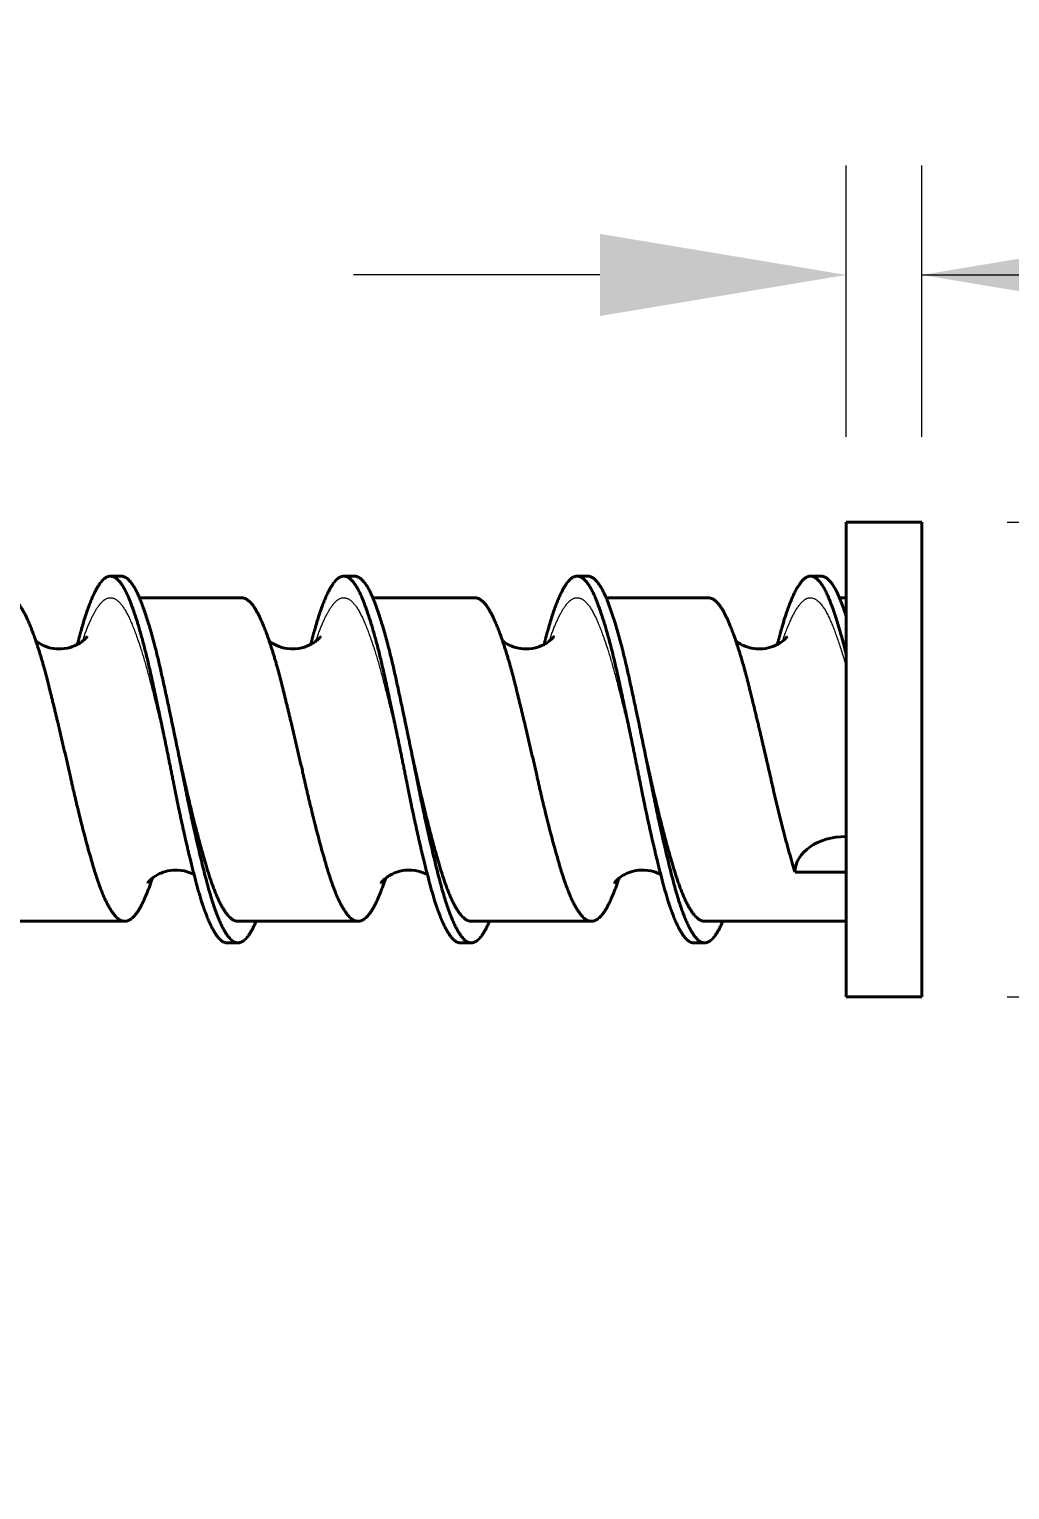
# Model space of a CAD drawing. Header units: inches. Extents: x 0 to 11, y 0 to 8.5.
# Drawn here: x 7.929 to 8.645, y 2.656 to 3.722 of the extents above; entities that cross this region are included whole.
import ezdxf

# ---------------------------------------------------------------- set-up
doc = ezdxf.new("R2010")
doc.units = ezdxf.units.IN
doc.header["$LTSCALE"] = 0.5
doc.header["$MEASUREMENT"] = 0
for name, color, linetype, lineweight in [('ANNOTATION_TEXT', 7, 'Continuous', 25), ('TANGENT_LINES', 7, 'Continuous', 15), ('Visible', 7, 'Continuous', 40)]:
    doc.layers.add(name, color=color, linetype=linetype, lineweight=lineweight)
doc.styles.add('Onshape-Standard-Dimension', font='')
doc.styles.get('Onshape-Standard-Dimension').set_extended_font_data('Noto Sans')
doc.dimstyles.new('Onshape-Standard$0', dxfattribs={"dimtxt": 0.12, "dimasz": 0.18, "dimexe": 0.08, "dimexo": 0.0625, "dimgap": 0.09, "dimtad": 0, "dimtih": 1, "dimtoh": 1, "dimdec": 3, "dimzin": 7, "dimdsep": 46, "dimtxsty": 'Onshape-Standard-Dimension', "dimcen": 0.09, "dimadec": 1, "dimazin": 0, "dimtfac": 1, "dimtdec": 3, "dimtofl": 0, "dimtmove": 0, "dimatfit": 3, "dimfxl": 0, "dimtolj": 1, "dimtzin": 7, "dimlwd": 13, "dimlwe": 13, "dimarcsym": 0})

# ---------------------------------------------------------------- blocks, each defined once
blk = doc.blocks.new('*D5')
at = {"layer": 'ANNOTATION_TEXT', "color": 0, "lineweight": 13}
for p, q in [((8.5256, 3.4249), (8.5256, 3.623)), ((8.5807, 3.4249), (8.5807, 3.623)), ((8.3456, 3.543), (8.1656, 3.543)), ((8.5807, 3.543), (8.9407, 3.543)), ((8.7607, 3.543), (8.9407, 3.543))]:
    blk.add_line(p, q, dxfattribs=at)
at = {"layer": 'ANNOTATION_TEXT', "color": 0}
for points in [[(8.3456, 3.513), (8.3456, 3.573), (8.5256, 3.543)], [(8.7607, 3.573), (8.7607, 3.513), (8.5807, 3.543)]]:
    blk.add_solid(points, dxfattribs=at)
at = {"layer": 'Defpoints', "color": 0}
for p in [(8.5807, 3.543), (8.5256, 3.3624), (8.5807, 3.3624)]:
    blk.add_point(p, dxfattribs=at)
at = {"layer": 'ANNOTATION_TEXT', "color": 0, "insert": (9.1868, 3.543), "char_height": 0.12, "attachment_point": 5, "style": 'Onshape-Standard-Dimension'}
blk.add_mtext('\\A1;.276', dxfattribs=at)
blk = doc.blocks.new('*D6')
at = {"layer": 'ANNOTATION_TEXT', "color": 0, "lineweight": 13}
for p, q in [((8.9178, 3.5424), (8.9178, 3.7224)), ((8.6432, 3.3624), (8.9978, 3.3624)), ((8.6432, 3.016), (8.9978, 3.016)), ((8.9178, 2.836), (8.9178, 2.656))]:
    blk.add_line(p, q, dxfattribs=at)
at = {"layer": 'ANNOTATION_TEXT', "color": 0}
for points in [[(8.8878, 3.5424), (8.9478, 3.5424), (8.9178, 3.3624)], [(8.9478, 2.836), (8.8878, 2.836), (8.9178, 3.016)]]:
    blk.add_solid(points, dxfattribs=at)
at = {"layer": 'Defpoints', "color": 0}
for p in [(8.5807, 3.3624), (8.5807, 3.016), (8.9178, 3.016)]:
    blk.add_point(p, dxfattribs=at)
at = {"layer": 'ANNOTATION_TEXT', "color": 0, "insert": (8.9178, 3.1892), "char_height": 0.12, "attachment_point": 5, "style": 'Onshape-Standard-Dimension'}
blk.add_mtext('\\A1;1.732', dxfattribs=at)

msp = doc.modelspace()

# ---------------------------------------------------------------- linework, layer by layer
at = {"layer": 'TANGENT_LINES'}
msp.add_line((8.03071, 3.18944), (8.03076, 3.1892), dxfattribs=at)
for points, weights, knots in [([(7.96777, 3.27578), (7.97566, 3.29958), (7.98343, 3.30557), (7.99196, 3.31213), (8.00048, 3.29522), (8.009, 3.27831), (8.01752, 3.24438), (8.024, 3.2186), (8.03071, 3.18944)], [0.992458541387, 0.9551735653, 1, 0.951056516295, 1, 0.951056516295, 1, 0.962369439345, 0.982603950321], [0.556490205, 0.556490205, 0.556490205, 0.566666667, 0.566666667, 0.577777778, 0.577777778, 0.588888889, 0.588888889, 0.597431749, 0.597431749, 0.597431749]), ([(8.13819, 3.2757), (8.1461, 3.29957), (8.15388, 3.30557), (8.1624, 3.31213), (8.17093, 3.29522), (8.17945, 3.27831), (8.18797, 3.24438), (8.19448, 3.21848), (8.20122, 3.18919)], [0.992585822206, 0.955097195907, 1, 0.951056516295, 1, 0.951056516295, 1, 0.96220454961, 0.982782388657], [0.667583979, 0.667583979, 0.667583979, 0.677777778, 0.677777778, 0.688888889, 0.688888889, 0.7, 0.7, 0.708580293, 0.708580293, 0.708580293]), ([(8.30867, 3.27579), (8.31656, 3.29958), (8.32433, 3.30557), (8.33285, 3.31213), (8.34138, 3.29522), (8.3499, 3.27831), (8.35842, 3.24438), (8.36493, 3.21848), (8.37166, 3.18919)], [0.992442828005, 0.95518301332, 1, 0.951056516295, 1, 0.951056516295, 1, 0.962207475965, 0.982779202483], [0.778714572, 0.778714572, 0.778714572, 0.788888889, 0.788888889, 0.8, 0.8, 0.811111111, 0.811111111, 0.81969074, 0.81969074, 0.81969074]), ([(8.47909, 3.2757), (8.487, 3.29957), (8.49478, 3.30557), (8.5033, 3.31213), (8.51183, 3.29522), (8.51858, 3.28181), (8.52556, 3.25688)], [0.992577574659, 0.955102135842, 1, 0.951056516295, 1, 0.960799431632, 0.984393108546], [0.889807322, 0.889807322, 0.889807322, 0.9, 0.9, 0.911111111, 0.911111111, 0.920010393, 0.920010393, 0.920010393])]:
    msp.add_rational_spline(points, weights, degree=2, knots=knots, dxfattribs=at)
at = {"layer": 'Visible'}
for p, q in [((8.58068, 3.36243), (8.52556, 3.36243)), ((8.52556, 3.36243), (8.52556, 3.01597)), ((8.58068, 3.36243), (8.58068, 3.01597)), ((7.99592, 3.32306), (7.98805, 3.32306)), ((8.16637, 3.32306), (8.1585, 3.32306)), ((8.33682, 3.32306), (8.32895, 3.32306)), ((8.50727, 3.32306), (8.4994, 3.32306)), ((8.08369, 3.30731), (8.00922, 3.30731)), ((8.25415, 3.30731), (8.17966, 3.30731)), ((8.42459, 3.30731), (8.35014, 3.30731)), ((8.52556, 3.30731), (8.52057, 3.30731)), ((8.03864, 3.1892), (8.03864, 3.1892)), ((8.20118, 3.18934), (8.20121, 3.1892)), ((8.37954, 3.1892), (8.37954, 3.1892)), ((8.52556, 3.10693), (8.48816, 3.10693)), ((7.9107, 3.07109), (7.99847, 3.07109)), ((8.08115, 3.07109), (8.16892, 3.07109)), ((8.2516, 3.07109), (8.33937, 3.07109)), ((8.42205, 3.07109), (8.52556, 3.07109)), ((8.07327, 3.05534), (8.08115, 3.05534)), ((8.24372, 3.05534), (8.2516, 3.05534)), ((8.41417, 3.05534), (8.42204, 3.05534)), ((8.52556, 3.01597), (8.58068, 3.01597))]:
    msp.add_line(p, q, dxfattribs=at)
at = {"layer": 'Visible', "flags": 128}
for points in [[(7.96392, 3.27321), (7.96321, 3.27285), (7.96238, 3.27245), (7.96154, 3.27209), (7.96032, 3.27161), (7.9587, 3.27108), (7.95664, 3.27055), (7.95436, 3.27015), (7.95227, 3.26996), (7.95035, 3.26991), (7.94844, 3.27), (7.94638, 3.27023), (7.94479, 3.27053), (7.94356, 3.27082), (7.94212, 3.27124), (7.94045, 3.27183), (7.93891, 3.27249), (7.93761, 3.27314), (7.93648, 3.27378), (7.93526, 3.27455), (7.93408, 3.27541), (7.93349, 3.27587)], [(7.96777, 3.2757), (7.96714, 3.27521), (7.96652, 3.27478), (7.96564, 3.2742), (7.96438, 3.27346), (7.96392, 3.27321)], [(7.97107, 3.27898), (7.97106, 3.27896), (7.97096, 3.27882), (7.97076, 3.27857), (7.97044, 3.27819), (7.97008, 3.27779), (7.96973, 3.27743), (7.96943, 3.27713), (7.9691, 3.27682), (7.9686, 3.27638), (7.96789, 3.27579), (7.96777, 3.2757)], [(8.13444, 3.27324), (8.13371, 3.27287), (8.13198, 3.27208), (8.12981, 3.27128), (8.12779, 3.27071), (8.1257, 3.27029), (8.12289, 3.26997), (8.12001, 3.26993), (8.11723, 3.27018), (8.11522, 3.27053), (8.11326, 3.27103), (8.11134, 3.27166), (8.10969, 3.27234), (8.10867, 3.27282), (8.10776, 3.2733), (8.10677, 3.27388), (8.10574, 3.27454), (8.10494, 3.27509), (8.10437, 3.27552), (8.104, 3.27582)], [(8.13818, 3.27566), (8.138, 3.27552), (8.13752, 3.27517), (8.13572, 3.27397), (8.13444, 3.27324)], [(8.14146, 3.27889), (8.14145, 3.27887), (8.14136, 3.27875), (8.14117, 3.27852), (8.14096, 3.27827), (8.14075, 3.27803), (8.14052, 3.27778), (8.14033, 3.27758), (8.14006, 3.27731), (8.13964, 3.2769), (8.13903, 3.27636), (8.13845, 3.27588), (8.13818, 3.27566)], [(8.30486, 3.27323), (8.30448, 3.27303), (8.30312, 3.27238), (8.30156, 3.27174), (8.3002, 3.27126), (8.29864, 3.27081), (8.29642, 3.27033), (8.29393, 3.27001), (8.29158, 3.26991), (8.28958, 3.26998), (8.28798, 3.27014), (8.28627, 3.27041), (8.28415, 3.2709), (8.28231, 3.27148), (8.28071, 3.27209), (8.27887, 3.27295), (8.27693, 3.27405), (8.27563, 3.27492), (8.27487, 3.27549), (8.27443, 3.27583)], [(8.30871, 3.27573), (8.3085, 3.27557), (8.30759, 3.27489), (8.30657, 3.27422), (8.30562, 3.27365), (8.30486, 3.27323)], [(8.3119, 3.27888), (8.3119, 3.27888), (8.31184, 3.2788), (8.31167, 3.27858), (8.31152, 3.27839), (8.31133, 3.27818), (8.31108, 3.2779), (8.31066, 3.27746), (8.31009, 3.27691), (8.3096, 3.27647), (8.30914, 3.27608), (8.30871, 3.27573)], [(8.47532, 3.27323), (8.4741, 3.27262), (8.47266, 3.272), (8.47162, 3.2716), (8.47032, 3.27116), (8.46861, 3.27069), (8.46677, 3.27032), (8.4649, 3.27006), (8.46323, 3.26994), (8.46159, 3.26991), (8.45991, 3.26999), (8.4581, 3.27018), (8.45639, 3.27047), (8.45503, 3.27079), (8.45383, 3.27112), (8.45225, 3.27166), (8.45063, 3.27232), (8.44917, 3.27303), (8.44798, 3.27369), (8.4471, 3.27423), (8.44651, 3.27462), (8.4458, 3.27513), (8.44489, 3.27583)], [(8.4791, 3.27568), (8.47777, 3.27471), (8.47584, 3.27352), (8.47532, 3.27323)], [(8.48235, 3.27888), (8.48233, 3.27885), (8.48224, 3.27873), (8.48203, 3.27847), (8.48177, 3.27816), (8.48136, 3.27771), (8.48095, 3.2773), (8.48066, 3.27702), (8.4804, 3.27678), (8.48006, 3.27648), (8.47914, 3.27571), (8.4791, 3.27568)], [(8.0187, 3.10252), (8.01954, 3.10318), (8.02113, 3.10427), (8.02269, 3.10518), (8.024, 3.10584), (8.02502, 3.1063), (8.02653, 3.10689), (8.02832, 3.10745), (8.03006, 3.10788), (8.03188, 3.10821), (8.03421, 3.10844), (8.03693, 3.10847), (8.03974, 3.10822), (8.04204, 3.10781), (8.04412, 3.10726), (8.04616, 3.10655), (8.0476, 3.10595), (8.04868, 3.10543), (8.04916, 3.10519)], [(8.18922, 3.10258), (8.18934, 3.10267), (8.19014, 3.10329), (8.19076, 3.10373), (8.19199, 3.10453), (8.19388, 3.10557), (8.19569, 3.10639), (8.19736, 3.10702), (8.19946, 3.10764), (8.20175, 3.10812), (8.2034, 3.10834), (8.20557, 3.10848), (8.20819, 3.10843), (8.21074, 3.10814), (8.21285, 3.10773), (8.21468, 3.10723), (8.21663, 3.10655), (8.21845, 3.10577), (8.21965, 3.10516)], [(8.35961, 3.10253), (8.35991, 3.10277), (8.36096, 3.10355), (8.36222, 3.10439), (8.36332, 3.10503), (8.3656, 3.10616), (8.36838, 3.10721), (8.37088, 3.10787), (8.37377, 3.10833), (8.37607, 3.10848), (8.37811, 3.10846), (8.38058, 3.10823), (8.38279, 3.10784), (8.3847, 3.10736), (8.38628, 3.10685), (8.38772, 3.10629), (8.38923, 3.1056), (8.39013, 3.10515)], [(8.0153, 3.09897), (8.01534, 3.09903), (8.01543, 3.09916), (8.01558, 3.09936), (8.01575, 3.09958), (8.016, 3.09989), (8.01645, 3.10041), (8.01703, 3.10101), (8.01751, 3.10147), (8.01831, 3.1022), (8.0187, 3.10252)], [(8.18572, 3.09892), (8.18575, 3.09898), (8.18583, 3.0991), (8.18596, 3.09927), (8.18619, 3.09956), (8.18657, 3.10003), (8.18698, 3.10048), (8.18731, 3.10084), (8.18765, 3.10117), (8.18806, 3.10157), (8.18859, 3.10205), (8.18922, 3.10258)], [(8.3562, 3.09898), (8.35621, 3.09899), (8.35629, 3.09911), (8.35642, 3.09928), (8.3566, 3.09951), (8.35678, 3.09975), (8.35712, 3.10015), (8.35768, 3.10075), (8.35822, 3.1013), (8.35867, 3.10172), (8.3592, 3.10219), (8.35961, 3.10253)]]:
    msp.add_lwpolyline(points, dxfattribs=at)
at = {"layer": 'Visible', "extrusion": (0, 0, -1)}
msp.add_ellipse((8.52556, 3.10693), major_axis=(0.0374, 0), ratio=0.6965243, start_param=3.1415927, end_param=4.712389, dxfattribs=at)
at = {"layer": 'Visible'}
for points, weights, knots in [([(7.96396, 3.27329), (7.96519, 3.27805), (7.96639, 3.28244), (7.97491, 3.31364), (7.98343, 3.32108), (7.98569, 3.32306), (7.98804, 3.32306), (7.99439, 3.32306), (8.00048, 3.30936), (8.009, 3.29019), (8.01752, 3.25174), (8.02403, 3.22239), (8.03076, 3.1892), (8.0327, 3.17966), (8.03457, 3.17023), (8.03506, 3.16772), (8.03557, 3.16523), (8.04233, 3.13166), (8.04919, 3.10511), (8.05041, 3.10035), (8.05161, 3.09596), (8.06014, 3.06476), (8.06866, 3.05732), (8.07092, 3.05534), (8.07327, 3.05534)], [0.987742483086, 0.992817079959, 1, 0.951056516295, 1, 0.986539194502, 0.980482573216, 0.964517321793, 1, 0.951056516295, 1, 0.962211755228, 0.98277454454, 0.988844761067, 1, 0.997011584261, 0.994388104892, 0.96035267413, 0.987739298534, 0.992814825999, 1, 0.951056516295, 1, 0.98653771878, 0.980481245318], [0.553924895, 0.553924895, 0.553924895, 0.555555556, 0.555555556, 0.566666667, 0.566666667, 0.569722528, 0.569722528, 0.577777778, 0.577777778, 0.588888889, 0.588888889, 0.597467546, 0.597467546, 0.6, 0.6, 0.600678428, 0.600678428, 0.609479939, 0.609479939, 0.611111111, 0.611111111, 0.622222222, 0.622222222, 0.625278419, 0.625278419, 0.625278419]), ([(7.99592, 3.32306), (8.00226, 3.32306), (8.00835, 3.30936), (8.00878, 3.30838), (8.00922, 3.30735), (8.01735, 3.28804), (8.0254, 3.25174), (8.0319, 3.22239), (8.03864, 3.18919), (8.04057, 3.17966), (8.04244, 3.17023), (8.05096, 3.12717), (8.05949, 3.09596), (8.06801, 3.06476), (8.07653, 3.05732), (8.07879, 3.05534), (8.08114, 3.05534), (8.08748, 3.05534), (8.09358, 3.06904), (8.094, 3.06999), (8.09443, 3.07101)], [0.98048261236, 0.964517278294, 1, 0.997392942167, 0.995063623065, 0.953663574128, 1, 0.962207691451, 0.982778967892, 0.988848824844, 1, 0.951056516295, 1, 0.951056516295, 1, 0.986539440532, 0.980482794618, 0.964517075763, 1, 0.997447749453, 0.995161682771], [0.569722518, 0.569722518, 0.569722518, 0.577777778, 0.577777778, 0.57836963, 0.57836963, 0.588888889, 0.588888889, 0.597468469, 0.597468469, 0.6, 0.6, 0.611111111, 0.611111111, 0.622222222, 0.622222222, 0.625278028, 0.625278028, 0.633333333, 0.633333333, 0.633912743, 0.633912743, 0.633912743]), ([(8.13441, 3.27329), (8.13564, 3.27805), (8.13684, 3.28244), (8.14536, 3.31364), (8.15388, 3.32108), (8.15614, 3.32306), (8.1585, 3.32306), (8.16484, 3.32306), (8.17093, 3.30936), (8.17945, 3.29019), (8.18797, 3.25174), (8.19448, 3.22239), (8.20121, 3.1892), (8.20315, 3.17966), (8.20502, 3.17023), (8.20551, 3.16772), (8.20601, 3.16524), (8.21278, 3.13166), (8.21964, 3.1051), (8.22086, 3.10035), (8.22206, 3.09596), (8.23058, 3.06476), (8.23911, 3.05732), (8.24137, 3.05534), (8.24372, 3.05534)], [0.987745074241, 0.992818913708, 1, 0.951056516295, 1, 0.986535919955, 0.980479626922, 0.96452059634, 1, 0.951056516295, 1, 0.962209833838, 0.982776635772, 0.988846682457, 1, 0.997017270144, 0.994398089293, 0.960342817266, 0.987748696847, 0.992821477084, 1, 0.951056516295, 1, 0.986538114341, 0.980481601238], [0.665036422, 0.665036422, 0.665036422, 0.666666667, 0.666666667, 0.677777778, 0.677777778, 0.680834383, 0.680834383, 0.688888889, 0.688888889, 0.7, 0.7, 0.708579094, 0.708579094, 0.711111111, 0.711111111, 0.711788248, 0.711788248, 0.72059256, 0.72059256, 0.722222222, 0.722222222, 0.733333333, 0.733333333, 0.73638944, 0.73638944, 0.73638944]), ([(8.16637, 3.32306), (8.17271, 3.32306), (8.1788, 3.30936), (8.17922, 3.30841), (8.17965, 3.3074), (8.18779, 3.28809), (8.19585, 3.25174), (8.20235, 3.22239), (8.20909, 3.1892), (8.21102, 3.17966), (8.21289, 3.17023), (8.22141, 3.12717), (8.22994, 3.09596), (8.23846, 3.06476), (8.24698, 3.05732), (8.24924, 3.05534), (8.25159, 3.05534), (8.25793, 3.05534), (8.26403, 3.06904), (8.26445, 3.07), (8.26489, 3.07103)], [0.980482924086, 0.964516931897, 1, 0.997456191004, 0.995176807984, 0.953600325291, 1, 0.962211356585, 0.982774978398, 0.98884515971, 1, 0.951056516295, 1, 0.951056516295, 1, 0.986538118049, 0.980481604574, 0.964518398246, 1, 0.997421531254, 0.995114743253], [0.680833551, 0.680833551, 0.680833551, 0.688888889, 0.688888889, 0.689466382, 0.689466382, 0.7, 0.7, 0.708578748, 0.708578748, 0.711111111, 0.711111111, 0.722222222, 0.722222222, 0.733333333, 0.733333333, 0.736389439, 0.736389439, 0.744444444, 0.744444444, 0.745029806, 0.745029806, 0.745029806]), ([(8.30485, 3.27326), (8.30608, 3.27803), (8.30729, 3.28244), (8.31581, 3.31364), (8.32433, 3.32108), (8.32659, 3.32306), (8.32894, 3.32306), (8.33529, 3.32306), (8.34138, 3.30936), (8.3499, 3.29019), (8.35842, 3.25174), (8.36493, 3.22239), (8.37166, 3.18919), (8.3736, 3.17966), (8.37547, 3.17023), (8.37596, 3.16773), (8.37646, 3.16524), (8.38323, 3.13164), (8.39009, 3.10508), (8.39132, 3.10034), (8.39251, 3.09596), (8.40103, 3.06476), (8.40956, 3.05732), (8.41182, 3.05534), (8.41417, 3.05534)], [0.987707211163, 0.992792098805, 1, 0.951056516295, 1, 0.986534543865, 0.980478389038, 0.96452197243, 1, 0.951056516295, 1, 0.962207296626, 0.982779397725, 0.988849219669, 1, 0.997019381706, 0.994401797865, 0.960325331671, 0.987774449213, 0.992839688661, 1, 0.951056516295, 1, 0.986539537103, 0.980482881524], [0.776141446, 0.776141446, 0.776141446, 0.777777778, 0.777777778, 0.788888889, 0.788888889, 0.791945806, 0.791945806, 0.8, 0.8, 0.811111111, 0.811111111, 0.819690781, 0.819690781, 0.822222222, 0.822222222, 0.82289888, 0.82289888, 0.831707805, 0.831707805, 0.833333333, 0.833333333, 0.844444444, 0.844444444, 0.847500228, 0.847500228, 0.847500228]), ([(8.33682, 3.32306), (8.34316, 3.32306), (8.34925, 3.30936), (8.34969, 3.30837), (8.35014, 3.30731), (8.35826, 3.28801), (8.3663, 3.25174), (8.3728, 3.22239), (8.37954, 3.18919), (8.38147, 3.17966), (8.38334, 3.17023), (8.39186, 3.12717), (8.40039, 3.09596), (8.40891, 3.06476), (8.41743, 3.05732), (8.41969, 3.05534), (8.42204, 3.05534), (8.42838, 3.05534), (8.43448, 3.06904), (8.43491, 3.07002), (8.43535, 3.07107)], [0.980480599169, 0.964519515666, 1, 0.997349221093, 0.994985574538, 0.953707295203, 1, 0.962207507824, 0.982779167799, 0.988849008472, 1, 0.951056516295, 1, 0.951056516295, 1, 0.986534326966, 0.980478193937, 0.96452218933, 1, 0.9973689525, 0.99502077865], [0.791945248, 0.791945248, 0.791945248, 0.8, 0.8, 0.800601778, 0.800601778, 0.811111111, 0.811111111, 0.819690733, 0.819690733, 0.822222222, 0.822222222, 0.833333333, 0.833333333, 0.844444444, 0.844444444, 0.847501411, 0.847501411, 0.855555556, 0.855555556, 0.856152854, 0.856152854, 0.856152854]), ([(8.47532, 3.27334), (8.47654, 3.27807), (8.47774, 3.28244), (8.48626, 3.31364), (8.49478, 3.32108), (8.49704, 3.32306), (8.49939, 3.32306), (8.50573, 3.32306), (8.51183, 3.30936), (8.51858, 3.29416), (8.52556, 3.2659)], [0.987799490731, 0.992857379187, 1, 0.951056516295, 1, 0.986539376905, 0.980482737359, 0.96451713939, 1, 0.960797969433, 0.984394868744], [0.887267377, 0.887267377, 0.887267377, 0.888888889, 0.888888889, 0.9, 0.9, 0.90305582, 0.90305582, 0.911111111, 0.911111111, 0.920010725, 0.920010725, 0.920010725]), ([(8.50727, 3.32306), (8.51361, 3.32306), (8.5197, 3.30936), (8.52013, 3.30838), (8.52057, 3.30734), (8.52302, 3.30153), (8.52556, 3.2938)], [0.980480464283, 0.964519665587, 1, 0.997389776755, 0.995057967095, 0.982208408662, 0.977813208272], [0.903056394, 0.903056394, 0.903056394, 0.911111111, 0.911111111, 0.911703682, 0.911703682, 0.914969074, 0.914969074, 0.914969074]), ([(7.91324, 3.30731), (7.91958, 3.30731), (7.92567, 3.29522), (7.9295, 3.28763), (7.93352, 3.27593), (7.93824, 3.26223), (7.94272, 3.24438), (7.94644, 3.22957), (7.95035, 3.21318), (7.95051, 3.21249), (7.95068, 3.21179), (7.95327, 3.20088), (7.95583, 3.18977), (7.95783, 3.18107), (7.95976, 3.17246), (7.96829, 3.13447), (7.97681, 3.10693), (7.98533, 3.0794), (7.99385, 3.07283), (7.99611, 3.07109), (7.99847, 3.07109), (8.00481, 3.07109), (8.0109, 3.08318), (8.01472, 3.09077), (8.01874, 3.10245)], [0.98048283153, 0.964517034746, 1, 0.977413776589, 0.975673535088, 0.973642739706, 1, 0.97803948077, 0.975785952884, 0.97569095717, 0.975630980354, 0.974690048492, 0.982368019985, 0.98846583466, 1, 0.951056516295, 1, 0.951056516295, 1, 0.986537164106, 0.980480746251, 0.964519352189, 1, 0.977428173204, 0.975675762042], [0.569722463, 0.569722463, 0.569722463, 0.577777778, 0.577777778, 0.582905284, 0.582905284, 0.588888889, 0.588888889, 0.593874349, 0.593874349, 0.594084507, 0.594084507, 0.597381523, 0.597381523, 0.6, 0.6, 0.611111111, 0.611111111, 0.622222222, 0.622222222, 0.625278545, 0.625278545, 0.633333333, 0.633333333, 0.638457572, 0.638457572, 0.638457572]), ([(8.08369, 3.30731), (8.09003, 3.30731), (8.09612, 3.29522), (8.09996, 3.28761), (8.10399, 3.27588), (8.10869, 3.2622), (8.11317, 3.24438), (8.11689, 3.22957), (8.1208, 3.21318), (8.12096, 3.21249), (8.12112, 3.21181), (8.12369, 3.20099), (8.12623, 3.18998), (8.12826, 3.18118), (8.13021, 3.17246), (8.13874, 3.13447), (8.14726, 3.10693), (8.15578, 3.0794), (8.1643, 3.07283), (8.16656, 3.07109), (8.16892, 3.07109), (8.17526, 3.07109), (8.18135, 3.08318), (8.18519, 3.09081), (8.18924, 3.10258)], [0.980479401579, 0.96452084683, 1, 0.97736846746, 0.975666636949, 0.973688048835, 1, 0.978038089104, 0.975785667345, 0.975691881684, 0.975632266326, 0.97469369496, 0.982224805703, 0.988329671472, 1, 0.951056516295, 1, 0.951056516295, 1, 0.986539002238, 0.9804824002, 0.964517514058, 1, 0.977310406113, 0.97565804259], [0.680834439, 0.680834439, 0.680834439, 0.688888889, 0.688888889, 0.694026682, 0.694026682, 0.7, 0.7, 0.704985776, 0.704985776, 0.705193372, 0.705193372, 0.708461722, 0.708461722, 0.711111111, 0.711111111, 0.722222222, 0.722222222, 0.733333333, 0.733333333, 0.736389238, 0.736389238, 0.744444444, 0.744444444, 0.749595418, 0.749595418, 0.749595418]), ([(8.25414, 3.30731), (8.26048, 3.30731), (8.26657, 3.29522), (8.2704, 3.28762), (8.27443, 3.27591), (8.27914, 3.26221), (8.28362, 3.24438), (8.28733, 3.22958), (8.29124, 3.2132), (8.29141, 3.21249), (8.29158, 3.21179), (8.29416, 3.20093), (8.2967, 3.18987), (8.29872, 3.18112), (8.30066, 3.17246), (8.30919, 3.13447), (8.31771, 3.10693), (8.32623, 3.0794), (8.33475, 3.07283), (8.33701, 3.07109), (8.33936, 3.07109), (8.34571, 3.07109), (8.3518, 3.08318), (8.35562, 3.09077), (8.35964, 3.10246)], [0.980483262769, 0.964516555556, 1, 0.977395556187, 0.975670740934, 0.973660960108, 1, 0.978051630815, 0.975788452524, 0.975691512009, 0.975630688583, 0.974695395484, 0.982300270925, 0.988401600702, 1, 0.951056516295, 1, 0.951056516295, 1, 0.98653892069, 0.980482326818, 0.964517595605, 1, 0.977423707211, 0.975675069403], [0.791944576, 0.791944576, 0.791944576, 0.8, 0.8, 0.805131643, 0.805131643, 0.811111111, 0.811111111, 0.816093813, 0.816093813, 0.816307241, 0.816307241, 0.819589163, 0.819589163, 0.822222222, 0.822222222, 0.833333333, 0.833333333, 0.844444444, 0.844444444, 0.847500368, 0.847500368, 0.855555556, 0.855555556, 0.860680808, 0.860680808, 0.860680808]), ([(8.42459, 3.30731), (8.43093, 3.30731), (8.43702, 3.29522), (8.44085, 3.28763), (8.44487, 3.27593), (8.44959, 3.26222), (8.45407, 3.24438), (8.45779, 3.22958), (8.46169, 3.21318), (8.46186, 3.21249), (8.46202, 3.2118), (8.46459, 3.20101), (8.46712, 3.19002), (8.46915, 3.1812), (8.47111, 3.17246), (8.47964, 3.13447), (8.48816, 3.10693)], [0.980479592859, 0.964520634205, 1, 0.977409173776, 0.975672826672, 0.973647342519, 1, 0.978041811785, 0.97578643151, 0.975691840471, 0.97563190624, 0.974696878439, 0.982196902026, 0.988302972685, 1, 0.951056516295, 1], [0.903056613, 0.903056613, 0.903056613, 0.911111111, 0.911111111, 0.916239663, 0.916239663, 0.922222222, 0.922222222, 0.927207153, 0.927207153, 0.927416222, 0.927416222, 0.930677883, 0.930677883, 0.933333333, 0.933333333, 0.944444444, 0.944444444, 0.944444444]), ([(8.03864, 3.1892), (8.04057, 3.18078), (8.04244, 3.17246), (8.05096, 3.13447), (8.05949, 3.10693), (8.06801, 3.0794), (8.07653, 3.07283), (8.07879, 3.07109), (8.08114, 3.07109)], [0.982776826263, 0.988846857462, 1, 0.951056516295, 1, 0.951056516295, 1, 0.986539440532, 0.980482794618], [0.597468022, 0.597468022, 0.597468022, 0.6, 0.6, 0.611111111, 0.611111111, 0.622222222, 0.622222222, 0.625278028, 0.625278028, 0.625278028]), ([(8.20909, 3.1892), (8.21102, 3.18079), (8.21289, 3.17246), (8.22141, 3.13447), (8.22994, 3.10693), (8.23846, 3.0794), (8.24698, 3.07283), (8.24924, 3.07109), (8.25159, 3.07109)], [0.98277282196, 0.988843178179, 1, 0.951056516295, 1, 0.951056516295, 1, 0.986539855785, 0.980483168315], [0.708578298, 0.708578298, 0.708578298, 0.711111111, 0.711111111, 0.722222222, 0.722222222, 0.733333333, 0.733333333, 0.736389045, 0.736389045, 0.736389045]), ([(8.37954, 3.1892), (8.38147, 3.18078), (8.38334, 3.17246), (8.39186, 3.13447), (8.40039, 3.10693), (8.40891, 3.0794), (8.41743, 3.07283), (8.41969, 3.07109), (8.42204, 3.07109)], [0.982776402698, 0.988846468326, 1, 0.951056516295, 1, 0.951056516295, 1, 0.986539896975, 0.980483205384], [0.819690156, 0.819690156, 0.819690156, 0.822222222, 0.822222222, 0.833333333, 0.833333333, 0.844444444, 0.844444444, 0.847500146, 0.847500146, 0.847500146])]:
    msp.add_rational_spline(points, weights, degree=2, knots=knots, dxfattribs=at)

# ---------------------------------------------------------------- dimensions: what is measured, and where the dimension line sits
at = {"layer": 'ANNOTATION_TEXT'}
dim = msp.add_linear_dim(base=(8.91782, 3.01597), p1=(8.58068, 3.36243), p2=(8.58068, 3.01597), angle=270, dimstyle='Onshape-Standard$0', override={"dimlfac": 5}, dxfattribs=at)
dim.commit()
dim.dimension.update_dxf_attribs({"geometry": '*D6', "text_midpoint": (8.91782, 3.1892), "dimtype": 161})
dim = msp.add_linear_dim(base=(8.58068, 3.54301), p1=(8.52556, 3.36243), p2=(8.58068, 3.36243), dimstyle='Onshape-Standard$0', override={"dimlfac": 5}, dxfattribs=at)
dim.commit()
dim.dimension.update_dxf_attribs({"geometry": '*D5', "text_midpoint": (9.18677, 3.54301), "dimtype": 160})

doc.saveas('drawing.dxf')
